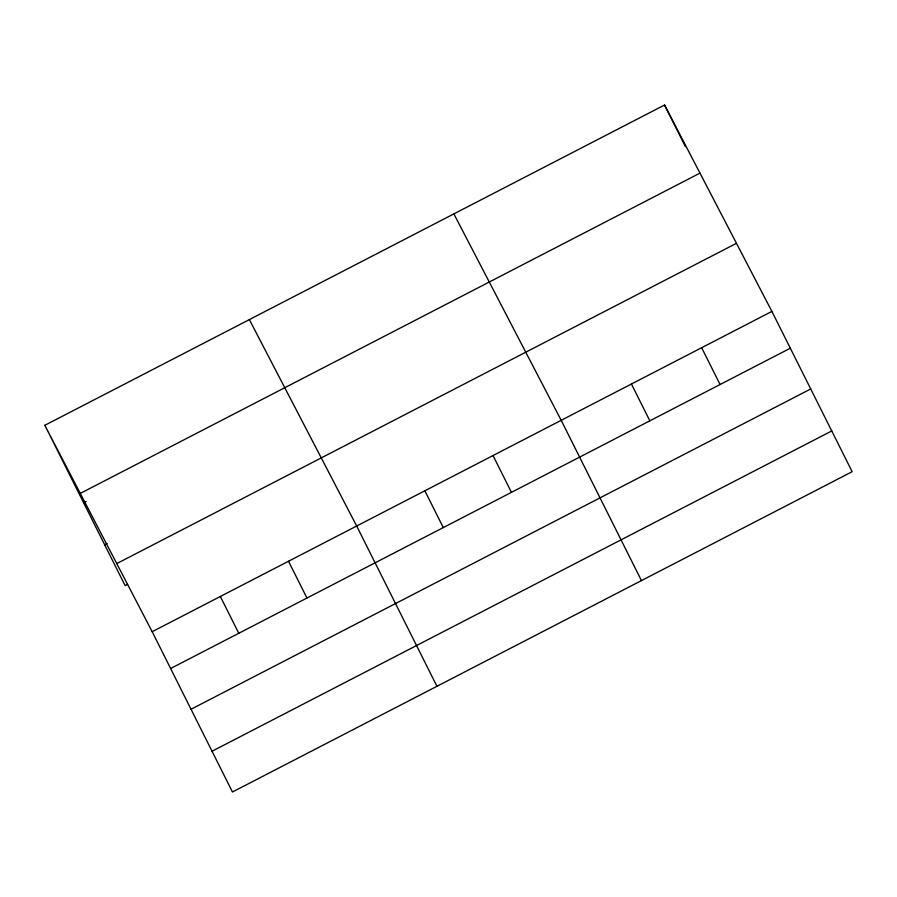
<?xml version="1.0" encoding="UTF-8"?>
<svg xmlns="http://www.w3.org/2000/svg" width="897" height="897" viewBox="0 0 897 897"><rect width="100%" height="100%" fill="white"/><g stroke="black" fill="none" stroke-linecap="round" stroke-linejoin="round"><path stroke-width="1.35" d="M44.85 425.301L664.554 105.005L771.891 311.416L852.15 471.699L232.446 791.995L152.187 631.712L44.85 425.301L125.109 585.584L127.587 584.306M80.27 493.417L699.974 173.121M83.679 502.847L86.157 501.569M104.702 544.827L107.18 543.548M116.767 563.596L736.471 243.3M152.187 631.712L771.891 311.416M170.609 668.512L790.313 348.215M191.016 709.258L810.72 388.962M212.04 751.249L831.743 430.952M453.86 213.901L561.186 420.323L641.456 580.606M249.355 319.601L356.681 526.012L436.951 686.295M664.554 105.005L685.375 146.592M701.656 347.722L720.078 384.51M631.421 384.017L649.843 420.816M493.025 455.553L511.447 492.341M424.853 490.782L443.275 527.582M288.52 561.253L306.942 598.041M220.348 596.483L238.77 633.282"/></g></svg>
